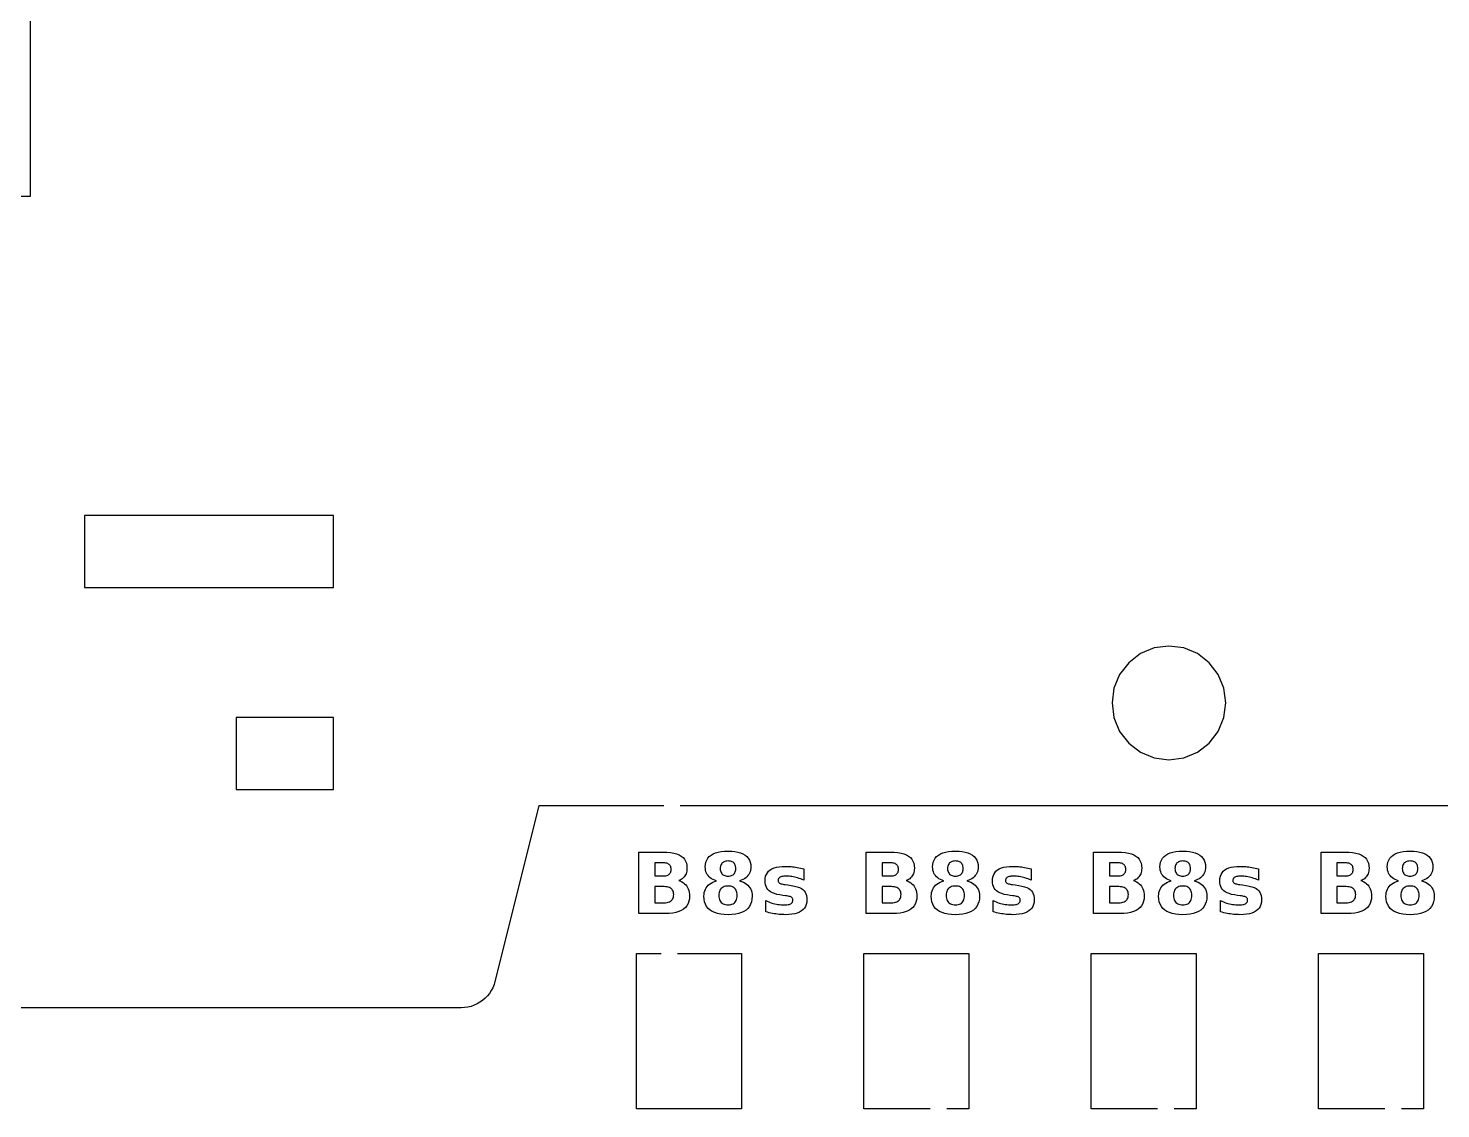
# Model space of a CAD drawing. Header units: millimetres. Extents: x 6 to 297, y 4 to 290.
# Drawn here: x 133.8 to 189.8, y 8.9 to 51.7 of the extents above; entities that cross this region are included whole.
import ezdxf

# ---------------------------------------------------------------- set-up
doc = ezdxf.new("R2010")
doc.units = ezdxf.units.MM
doc.layers.add('CUT', color=1, linetype='CONTINUOUS')
doc.layers.add('ENGRAVE', color=5, linetype='CONTINUOUS')

msp = doc.modelspace()

# ---------------------------------------------------------------- linework, layer by layer
at = {"layer": 'CUT', "color": 1}
for points in [[(115.2982, 45.075), (133.925, 45.075), (133.925, 79.2558)], [(159.0045, 20.925), (154.0586, 20.925), (152.3185, 13.9648), (152.2815, 13.8418), (152.2324, 13.7213), (152.1721, 13.6059), (152.1011, 13.4968), (152.0202, 13.3949), (151.9299, 13.301), (151.8312, 13.2162), (151.725, 13.141), (151.612, 13.0762), (151.4935, 13.0224), (151.3704, 12.98), (151.2439, 12.9495), (151.115, 12.9311), (150.9868, 12.925), (115.2982, 12.925)], [(203.9365, 20.925), (159.6545, 20.925)], [(159.55, 15.075), (162.075, 15.075), (162.075, 8.925), (157.925, 8.925), (157.925, 15.075), (158.9, 15.075)], [(169.55, 8.925), (166.925, 8.925), (166.925, 15.075), (171.075, 15.075), (171.075, 8.925), (170.2, 8.925)], [(178.55, 8.925), (175.925, 8.925), (175.925, 15.075), (180.075, 15.075), (180.075, 8.925), (179.2, 8.925)], [(187.55, 8.925), (184.925, 8.925), (184.925, 15.075), (189.075, 15.075), (189.075, 8.925), (188.2, 8.925)]]:
    msp.add_lwpolyline(points, dxfattribs=at)
for points in [[(136.075, 29.575), (145.925, 29.575), (145.925, 32.425), (136.075, 32.425), (136.075, 29.575)], [(177.4062, 26.5938), (177.048, 26.127), (176.8229, 25.5834), (176.7461, 25), (176.8229, 24.4166), (177.048, 23.873), (177.4062, 23.4062), (177.873, 23.048), (178.4166, 22.8229), (179, 22.7461), (179.5834, 22.8229), (180.127, 23.048), (180.5938, 23.4062), (180.952, 23.873), (181.1771, 24.4166), (181.2539, 25), (181.1771, 25.5834), (180.952, 26.127), (180.5938, 26.5938), (180.127, 26.952), (179.5834, 27.1771), (179, 27.2539), (178.4166, 27.1771), (177.873, 26.952), (177.4062, 26.5938)], [(142.075, 24.425), (142.075, 21.575), (145.925, 21.575), (145.925, 24.425), (142.075, 24.425)]]:
    msp.add_lwpolyline(points, close=True, dxfattribs=at)
at = {"layer": 'ENGRAVE', "color": 5}
for points in [[(159.8249, 17.8378), (159.8694, 17.7935), (159.9088, 17.7436), (159.9426, 17.689), (159.9703, 17.6304), (159.9918, 17.5678), (160.0072, 17.5013), (160.0164, 17.4307), (160.0195, 17.3562), (160.0129, 17.244), (159.9931, 17.1417), (159.9601, 17.0494), (159.9139, 16.967), (159.8545, 16.8946), (159.7819, 16.8321), (159.6958, 16.7794), (159.596, 16.7363), (159.4824, 16.7027), (159.3551, 16.6788), (159.214, 16.6644), (159.0592, 16.6596), (158.0192, 16.6596), (158.0192, 19.0896), (158.9599, 19.0896), (159.1209, 19.0854), (159.2664, 19.0726), (159.3963, 19.0514), (159.5108, 19.0216), (159.6097, 18.9834), (159.6932, 18.9366), (159.7626, 18.8805), (159.8193, 18.8142), (159.8635, 18.7376), (159.895, 18.6509), (159.9139, 18.5539), (159.9202, 18.4467), (159.9179, 18.389), (159.911, 18.3343), (159.8995, 18.2825), (159.8833, 18.2337), (159.8626, 18.1878), (159.8372, 18.1448), (159.8075, 18.1051), (159.7736, 18.0689), (159.7355, 18.0364), (159.6933, 18.0074), (159.6469, 17.9819), (159.5963, 17.9601), (159.6611, 17.9378), (159.7208, 17.91), (159.7754, 17.8766), (159.8249, 17.8378)], [(160.8437, 18.0744), (160.7971, 18.1145), (160.7567, 18.1586), (160.7224, 18.2066), (160.6943, 18.2585), (160.6725, 18.3141), (160.6569, 18.3735), (160.6475, 18.4367), (160.6444, 18.5037), (160.6508, 18.6022), (160.6699, 18.6925), (160.7018, 18.7747), (160.7464, 18.8487), (160.8037, 18.9147), (160.8739, 18.9724), (160.9563, 19.0217), (161.0507, 19.0619), (161.1571, 19.0933), (161.2753, 19.1157), (161.4056, 19.1291), (161.5477, 19.1336), (161.6888, 19.1291), (161.8182, 19.1158), (161.9359, 19.0935), (162.0418, 19.0623), (162.1359, 19.0222), (162.2183, 18.9732), (162.2884, 18.9157), (162.3458, 18.8498), (162.3904, 18.7757), (162.4223, 18.6933), (162.4414, 18.6026), (162.4478, 18.5037), (162.4446, 18.4367), (162.4352, 18.3735), (162.4195, 18.3141), (162.3975, 18.2585), (162.3692, 18.2066), (162.3346, 18.1586), (162.2939, 18.1145), (162.2472, 18.0744), (162.1945, 18.0382), (162.1357, 18.006), (162.071, 17.9778), (162.0002, 17.9536), (162.0793, 17.9284), (162.1516, 17.8985), (162.2173, 17.8638), (162.2761, 17.8244), (162.3283, 17.7803), (162.3737, 17.7314), (162.4123, 17.6779), (162.4438, 17.6199), (162.4683, 17.5574), (162.4858, 17.4905), (162.4963, 17.4191), (162.4998, 17.3432), (162.4932, 17.2277), (162.4732, 17.1219), (162.4398, 17.026), (162.3931, 16.9399), (162.3331, 16.8636), (162.2598, 16.7971), (162.1733, 16.7407), (162.074, 16.6945), (161.9617, 16.6586), (161.8366, 16.6329), (161.6986, 16.6175), (161.5477, 16.6124), (161.3963, 16.6175), (161.2577, 16.6329), (161.132, 16.6586), (161.0193, 16.6945), (160.9194, 16.7407), (160.8324, 16.7971), (160.7585, 16.8636), (160.6981, 16.9399), (160.6511, 17.026), (160.6175, 17.1219), (160.5974, 17.2277), (160.5907, 17.3432), (160.5942, 17.4191), (160.6047, 17.4905), (160.6222, 17.5574), (160.6467, 17.6199), (160.6783, 17.6779), (160.7168, 17.7314), (160.7622, 17.7803), (160.8144, 17.8244), (160.8733, 17.8638), (160.9389, 17.8985), (161.0112, 17.9284), (161.0903, 17.9536), (161.0196, 17.9778), (160.9549, 18.006), (160.8962, 18.0382), (160.8437, 18.0744)], [(168.8249, 17.8378), (168.8694, 17.7935), (168.9088, 17.7436), (168.9426, 17.689), (168.9703, 17.6304), (168.9918, 17.5678), (169.0072, 17.5013), (169.0164, 17.4307), (169.0195, 17.3562), (169.0129, 17.244), (168.9931, 17.1417), (168.9601, 17.0494), (168.9139, 16.967), (168.8545, 16.8946), (168.7819, 16.8321), (168.6958, 16.7794), (168.596, 16.7363), (168.4824, 16.7027), (168.3551, 16.6788), (168.214, 16.6644), (168.0592, 16.6596), (167.0192, 16.6596), (167.0192, 19.0896), (167.9599, 19.0896), (168.1209, 19.0854), (168.2664, 19.0726), (168.3963, 19.0514), (168.5108, 19.0216), (168.6097, 18.9834), (168.6932, 18.9366), (168.7626, 18.8805), (168.8193, 18.8142), (168.8635, 18.7376), (168.895, 18.6509), (168.9139, 18.5539), (168.9202, 18.4467), (168.9179, 18.389), (168.911, 18.3343), (168.8995, 18.2825), (168.8833, 18.2337), (168.8626, 18.1878), (168.8372, 18.1448), (168.8075, 18.1051), (168.7736, 18.0689), (168.7355, 18.0364), (168.6933, 18.0074), (168.6469, 17.9819), (168.5963, 17.9601), (168.6611, 17.9378), (168.7208, 17.91), (168.7754, 17.8766), (168.8249, 17.8378)], [(169.8437, 18.0744), (169.7971, 18.1145), (169.7567, 18.1586), (169.7224, 18.2066), (169.6943, 18.2585), (169.6725, 18.3141), (169.6569, 18.3735), (169.6475, 18.4367), (169.6444, 18.5037), (169.6508, 18.6022), (169.6699, 18.6925), (169.7018, 18.7747), (169.7464, 18.8487), (169.8037, 18.9147), (169.8739, 18.9724), (169.9563, 19.0217), (170.0507, 19.0619), (170.1571, 19.0933), (170.2753, 19.1157), (170.4056, 19.1291), (170.5477, 19.1336), (170.6888, 19.1291), (170.8182, 19.1158), (170.9359, 19.0935), (171.0418, 19.0623), (171.1359, 19.0222), (171.2183, 18.9732), (171.2884, 18.9157), (171.3458, 18.8498), (171.3904, 18.7757), (171.4223, 18.6933), (171.4414, 18.6026), (171.4478, 18.5037), (171.4446, 18.4367), (171.4352, 18.3735), (171.4195, 18.3141), (171.3975, 18.2585), (171.3692, 18.2066), (171.3346, 18.1586), (171.2939, 18.1145), (171.2472, 18.0744), (171.1945, 18.0382), (171.1357, 18.006), (171.071, 17.9778), (171.0002, 17.9536), (171.0793, 17.9284), (171.1516, 17.8985), (171.2173, 17.8638), (171.2761, 17.8244), (171.3283, 17.7803), (171.3737, 17.7314), (171.4123, 17.6779), (171.4438, 17.6199), (171.4683, 17.5574), (171.4858, 17.4905), (171.4963, 17.4191), (171.4998, 17.3432), (171.4932, 17.2277), (171.4732, 17.1219), (171.4398, 17.026), (171.3931, 16.9399), (171.3331, 16.8636), (171.2598, 16.7971), (171.1733, 16.7407), (171.074, 16.6945), (170.9617, 16.6586), (170.8366, 16.6329), (170.6986, 16.6175), (170.5477, 16.6124), (170.3963, 16.6175), (170.2577, 16.6329), (170.132, 16.6586), (170.0193, 16.6945), (169.9194, 16.7407), (169.8324, 16.7971), (169.7585, 16.8636), (169.6981, 16.9399), (169.6511, 17.026), (169.6175, 17.1219), (169.5974, 17.2277), (169.5907, 17.3432), (169.5942, 17.4191), (169.6047, 17.4905), (169.6222, 17.5574), (169.6467, 17.6199), (169.6783, 17.6779), (169.7168, 17.7314), (169.7622, 17.7803), (169.8144, 17.8244), (169.8733, 17.8638), (169.9389, 17.8985), (170.0112, 17.9284), (170.0903, 17.9536), (170.0196, 17.9778), (169.9549, 18.006), (169.8962, 18.0382), (169.8437, 18.0744)], [(177.8249, 17.8378), (177.8694, 17.7935), (177.9088, 17.7436), (177.9426, 17.689), (177.9703, 17.6304), (177.9918, 17.5678), (178.0072, 17.5013), (178.0164, 17.4307), (178.0195, 17.3562), (178.0129, 17.244), (177.9931, 17.1417), (177.9601, 17.0494), (177.9139, 16.967), (177.8545, 16.8946), (177.7819, 16.8321), (177.6958, 16.7794), (177.596, 16.7363), (177.4824, 16.7027), (177.3551, 16.6788), (177.214, 16.6644), (177.0592, 16.6596), (176.0192, 16.6596), (176.0192, 19.0896), (176.9599, 19.0896), (177.1209, 19.0854), (177.2664, 19.0726), (177.3963, 19.0514), (177.5108, 19.0216), (177.6097, 18.9834), (177.6932, 18.9366), (177.7626, 18.8805), (177.8193, 18.8142), (177.8635, 18.7376), (177.895, 18.6509), (177.9139, 18.5539), (177.9202, 18.4467), (177.9179, 18.389), (177.911, 18.3343), (177.8995, 18.2825), (177.8833, 18.2337), (177.8626, 18.1878), (177.8372, 18.1448), (177.8075, 18.1051), (177.7736, 18.0689), (177.7355, 18.0364), (177.6933, 18.0074), (177.6469, 17.9819), (177.5963, 17.9601), (177.6611, 17.9378), (177.7208, 17.91), (177.7754, 17.8766), (177.8249, 17.8378)], [(178.8437, 18.0744), (178.7971, 18.1145), (178.7567, 18.1586), (178.7224, 18.2066), (178.6943, 18.2585), (178.6725, 18.3141), (178.6569, 18.3735), (178.6475, 18.4367), (178.6444, 18.5037), (178.6508, 18.6022), (178.6699, 18.6925), (178.7018, 18.7747), (178.7464, 18.8487), (178.8037, 18.9147), (178.8739, 18.9724), (178.9563, 19.0217), (179.0507, 19.0619), (179.1571, 19.0933), (179.2753, 19.1157), (179.4056, 19.1291), (179.5477, 19.1336), (179.6888, 19.1291), (179.8182, 19.1158), (179.9359, 19.0935), (180.0418, 19.0623), (180.1359, 19.0222), (180.2183, 18.9732), (180.2884, 18.9157), (180.3458, 18.8498), (180.3904, 18.7757), (180.4223, 18.6933), (180.4414, 18.6026), (180.4478, 18.5037), (180.4446, 18.4367), (180.4352, 18.3735), (180.4195, 18.3141), (180.3975, 18.2585), (180.3692, 18.2066), (180.3346, 18.1586), (180.2939, 18.1145), (180.2472, 18.0744), (180.1945, 18.0382), (180.1357, 18.006), (180.071, 17.9778), (180.0002, 17.9536), (180.0793, 17.9284), (180.1516, 17.8985), (180.2173, 17.8638), (180.2761, 17.8244), (180.3283, 17.7803), (180.3737, 17.7314), (180.4123, 17.6779), (180.4438, 17.6199), (180.4683, 17.5574), (180.4858, 17.4905), (180.4963, 17.4191), (180.4998, 17.3432), (180.4932, 17.2277), (180.4732, 17.1219), (180.4398, 17.026), (180.3931, 16.9399), (180.3331, 16.8636), (180.2598, 16.7971), (180.1733, 16.7407), (180.074, 16.6945), (179.9617, 16.6586), (179.8366, 16.6329), (179.6986, 16.6175), (179.5477, 16.6124), (179.3963, 16.6175), (179.2577, 16.6329), (179.132, 16.6586), (179.0193, 16.6945), (178.9194, 16.7407), (178.8324, 16.7971), (178.7585, 16.8636), (178.6981, 16.9399), (178.6511, 17.026), (178.6175, 17.1219), (178.5974, 17.2277), (178.5907, 17.3432), (178.5942, 17.4191), (178.6047, 17.4905), (178.6222, 17.5574), (178.6467, 17.6199), (178.6783, 17.6779), (178.7168, 17.7314), (178.7622, 17.7803), (178.8144, 17.8244), (178.8733, 17.8638), (178.9389, 17.8985), (179.0112, 17.9284), (179.0903, 17.9536), (179.0196, 17.9778), (178.9549, 18.006), (178.8962, 18.0382), (178.8437, 18.0744)], [(186.8249, 17.8378), (186.8694, 17.7935), (186.9088, 17.7436), (186.9426, 17.689), (186.9703, 17.6304), (186.9918, 17.5678), (187.0072, 17.5013), (187.0164, 17.4307), (187.0195, 17.3562), (187.0129, 17.244), (186.9931, 17.1417), (186.9601, 17.0494), (186.9139, 16.967), (186.8545, 16.8946), (186.7819, 16.8321), (186.6958, 16.7794), (186.596, 16.7363), (186.4824, 16.7027), (186.3551, 16.6788), (186.214, 16.6644), (186.0592, 16.6596), (185.0192, 16.6596), (185.0192, 19.0896), (185.9599, 19.0896), (186.1209, 19.0854), (186.2664, 19.0726), (186.3963, 19.0514), (186.5108, 19.0216), (186.6097, 18.9834), (186.6932, 18.9366), (186.7626, 18.8805), (186.8193, 18.8142), (186.8635, 18.7376), (186.895, 18.6509), (186.9139, 18.5539), (186.9202, 18.4467), (186.9179, 18.389), (186.911, 18.3343), (186.8995, 18.2825), (186.8833, 18.2337), (186.8626, 18.1878), (186.8372, 18.1448), (186.8075, 18.1051), (186.7736, 18.0689), (186.7355, 18.0364), (186.6933, 18.0074), (186.6469, 17.9819), (186.5963, 17.9601), (186.6611, 17.9378), (186.7208, 17.91), (186.7754, 17.8766), (186.8249, 17.8378)], [(187.8437, 18.0744), (187.7971, 18.1145), (187.7567, 18.1586), (187.7224, 18.2066), (187.6943, 18.2585), (187.6725, 18.3141), (187.6569, 18.3735), (187.6475, 18.4367), (187.6444, 18.5037), (187.6508, 18.6022), (187.6699, 18.6925), (187.7018, 18.7747), (187.7464, 18.8487), (187.8037, 18.9147), (187.8739, 18.9724), (187.9563, 19.0217), (188.0507, 19.0619), (188.1571, 19.0933), (188.2753, 19.1157), (188.4056, 19.1291), (188.5477, 19.1336), (188.6888, 19.1291), (188.8182, 19.1158), (188.9359, 19.0935), (189.0418, 19.0623), (189.1359, 19.0222), (189.2183, 18.9732), (189.2884, 18.9157), (189.3458, 18.8498), (189.3904, 18.7757), (189.4223, 18.6933), (189.4414, 18.6026), (189.4478, 18.5037), (189.4446, 18.4367), (189.4352, 18.3735), (189.4195, 18.3141), (189.3975, 18.2585), (189.3692, 18.2066), (189.3346, 18.1586), (189.2939, 18.1145), (189.2472, 18.0744), (189.1945, 18.0382), (189.1357, 18.006), (189.071, 17.9778), (189.0002, 17.9536), (189.0793, 17.9284), (189.1516, 17.8985), (189.2173, 17.8638), (189.2761, 17.8244), (189.3283, 17.7803), (189.3737, 17.7314), (189.4123, 17.6779), (189.4438, 17.6199), (189.4683, 17.5574), (189.4858, 17.4905), (189.4963, 17.4191), (189.4998, 17.3432), (189.4932, 17.2277), (189.4732, 17.1219), (189.4398, 17.026), (189.3931, 16.9399), (189.3331, 16.8636), (189.2598, 16.7971), (189.1733, 16.7407), (189.074, 16.6945), (188.9617, 16.6586), (188.8366, 16.6329), (188.6986, 16.6175), (188.5477, 16.6124), (188.3963, 16.6175), (188.2577, 16.6329), (188.132, 16.6586), (188.0193, 16.6945), (187.9194, 16.7407), (187.8324, 16.7971), (187.7585, 16.8636), (187.6981, 16.9399), (187.6511, 17.026), (187.6175, 17.1219), (187.5974, 17.2277), (187.5907, 17.3432), (187.5942, 17.4191), (187.6047, 17.4905), (187.6222, 17.5574), (187.6467, 17.6199), (187.6783, 17.6779), (187.7168, 17.7314), (187.7622, 17.7803), (187.8144, 17.8244), (187.8733, 17.8638), (187.9389, 17.8985), (188.0112, 17.9284), (188.0903, 17.9536), (188.0196, 17.9778), (187.9549, 18.006), (187.8962, 18.0382), (187.8437, 18.0744)], [(159.1227, 18.1651), (159.1581, 18.1778), (159.1896, 18.1941), (159.2171, 18.214), (159.2405, 18.2374), (159.2596, 18.2642), (159.2745, 18.2945), (159.2851, 18.3283), (159.2915, 18.3654), (159.2936, 18.406), (159.2915, 18.4462), (159.2851, 18.483), (159.2745, 18.5165), (159.2596, 18.5467), (159.2405, 18.5736), (159.2171, 18.5973), (159.1896, 18.6174), (159.1581, 18.6339), (159.1227, 18.6467), (159.0833, 18.6559), (159.0399, 18.6614), (158.9925, 18.6632), (158.6458, 18.6632), (158.6458, 18.1489), (158.9925, 18.1489), (159.0399, 18.1507), (159.0833, 18.1561), (159.1227, 18.1651)], [(161.257, 18.312), (161.2726, 18.2767), (161.2928, 18.2451), (161.3174, 18.2172), (161.3462, 18.1934), (161.3788, 18.1738), (161.4153, 18.1586), (161.4556, 18.1478), (161.4997, 18.1413), (161.5477, 18.1391), (161.5947, 18.1413), (161.6379, 18.1478), (161.6775, 18.1586), (161.7134, 18.1738), (161.7455, 18.1934), (161.7739, 18.2172), (161.7983, 18.2451), (161.8182, 18.2767), (161.8337, 18.312), (161.8448, 18.351), (161.8515, 18.3938), (161.8537, 18.4402), (161.8515, 18.4866), (161.8448, 18.5293), (161.8337, 18.5682), (161.8182, 18.6033), (161.7983, 18.6347), (161.7739, 18.6624), (161.7455, 18.686), (161.7134, 18.7053), (161.6775, 18.7204), (161.6379, 18.7311), (161.5947, 18.7375), (161.5477, 18.7397), (161.4997, 18.7375), (161.4556, 18.731), (161.4153, 18.7202), (161.3788, 18.705), (161.3462, 18.6854), (161.3174, 18.6616), (161.2928, 18.6337), (161.2726, 18.6022), (161.257, 18.5672), (161.2458, 18.5285), (161.2391, 18.4861), (161.2368, 18.4402), (161.2391, 18.3938), (161.2458, 18.351), (161.257, 18.312)], [(164.544, 17.9828), (164.482, 18.0078), (164.4207, 18.0306), (164.3601, 18.0512), (164.3002, 18.0697), (164.2411, 18.0859), (164.1827, 18.1), (164.1252, 18.112), (164.0687, 18.1217), (164.0134, 18.1293), (163.9591, 18.1348), (163.906, 18.138), (163.8539, 18.1391), (163.8009, 18.1379), (163.7527, 18.1345), (163.7092, 18.1287), (163.6705, 18.1207), (163.6365, 18.1103), (163.6073, 18.0976), (163.5827, 18.0825), (163.5625, 18.065), (163.5469, 18.0449), (163.5357, 18.0224), (163.529, 17.9973), (163.5267, 17.9698), (163.5284, 17.9474), (163.5335, 17.9268), (163.542, 17.908), (163.5539, 17.891), (163.5691, 17.8758), (163.5878, 17.8624), (163.6108, 17.8505), (163.6392, 17.8396), (163.673, 17.8299), (163.7122, 17.8212), (163.7567, 17.8136), (163.8067, 17.8071), (163.9092, 17.7924), (164.0503, 17.7714), (164.1751, 17.7463), (164.2836, 17.7171), (164.3758, 17.6839), (164.4518, 17.6466), (164.5114, 17.6052), (164.5587, 17.5577), (164.5973, 17.502), (164.6274, 17.438), (164.6489, 17.3658), (164.6618, 17.2854), (164.6661, 17.1967), (164.6601, 17.1036), (164.6422, 17.0186), (164.6123, 16.9416), (164.5706, 16.8726), (164.5169, 16.8117), (164.4512, 16.7589), (164.3737, 16.7141), (164.2845, 16.6775), (164.1835, 16.649), (164.0707, 16.6287), (163.9462, 16.6165), (163.8099, 16.6124), (163.7494, 16.6132), (163.6881, 16.6156), (163.6262, 16.6195), (163.5636, 16.6251), (163.5004, 16.6322), (163.4364, 16.6409), (163.3718, 16.6512), (163.3066, 16.663), (163.2409, 16.6765), (163.1745, 16.6915), (163.1076, 16.7081), (163.0401, 16.7263), (163.0401, 17.169), (163.0984, 17.142), (163.1572, 17.1173), (163.2165, 17.095), (163.2763, 17.075), (163.3366, 17.0574), (163.3973, 17.0421), (163.4585, 17.0292), (163.52, 17.0186), (163.5819, 17.0104), (163.644, 17.0045), (163.7065, 17.001), (163.7692, 16.9998), (163.8239, 17.0011), (163.8738, 17.005), (163.919, 17.0116), (163.9595, 17.0208), (163.9953, 17.0326), (164.0264, 17.047), (164.0528, 17.064), (164.0743, 17.0835), (164.0911, 17.1056), (164.1031, 17.1302), (164.1103, 17.1573), (164.1127, 17.1869), (164.111, 17.2119), (164.1061, 17.2346), (164.0978, 17.2551), (164.0863, 17.2734), (164.0714, 17.2895), (164.0533, 17.3033), (164.0302, 17.3156), (164.0005, 17.3269), (163.9644, 17.3373), (163.9216, 17.3467), (163.8723, 17.3552), (163.8164, 17.3627), (163.7139, 17.3758), (163.5907, 17.3943), (163.4804, 17.4175), (163.3831, 17.4453), (163.2987, 17.4777), (163.2272, 17.5148), (163.1687, 17.5564), (163.1209, 17.6042), (163.0819, 17.6595), (163.0515, 17.7224), (163.0298, 17.793), (163.0168, 17.8711), (163.0124, 17.9568), (163.0179, 18.0492), (163.0345, 18.1333), (163.0621, 18.2091), (163.1007, 18.2765), (163.1503, 18.3357), (163.211, 18.3865), (163.283, 18.4293), (163.3669, 18.4643), (163.4624, 18.4915), (163.5698, 18.5109), (163.6889, 18.5226), (163.8197, 18.5265), (163.8739, 18.5258), (163.9289, 18.5238), (163.9849, 18.5204), (164.0418, 18.5156), (164.0996, 18.5095), (164.1582, 18.5021), (164.2182, 18.4931), (164.28, 18.4827), (164.3434, 18.4707), (164.4085, 18.4572), (164.4754, 18.4421), (164.544, 18.4256), (164.544, 17.9828)], [(168.1227, 18.1651), (168.1581, 18.1778), (168.1896, 18.1941), (168.2171, 18.214), (168.2405, 18.2374), (168.2596, 18.2642), (168.2745, 18.2945), (168.2851, 18.3283), (168.2915, 18.3654), (168.2936, 18.406), (168.2915, 18.4462), (168.2851, 18.483), (168.2745, 18.5165), (168.2596, 18.5467), (168.2405, 18.5736), (168.2171, 18.5973), (168.1896, 18.6174), (168.1581, 18.6339), (168.1227, 18.6467), (168.0833, 18.6559), (168.0399, 18.6614), (167.9925, 18.6632), (167.6458, 18.6632), (167.6458, 18.1489), (167.9925, 18.1489), (168.0399, 18.1507), (168.0833, 18.1561), (168.1227, 18.1651)], [(170.257, 18.312), (170.2726, 18.2767), (170.2928, 18.2451), (170.3174, 18.2172), (170.3462, 18.1934), (170.3788, 18.1738), (170.4153, 18.1586), (170.4556, 18.1478), (170.4997, 18.1413), (170.5477, 18.1391), (170.5947, 18.1413), (170.6379, 18.1478), (170.6775, 18.1586), (170.7134, 18.1738), (170.7455, 18.1934), (170.7739, 18.2172), (170.7983, 18.2451), (170.8182, 18.2767), (170.8337, 18.312), (170.8448, 18.351), (170.8515, 18.3938), (170.8537, 18.4402), (170.8515, 18.4866), (170.8448, 18.5293), (170.8337, 18.5682), (170.8182, 18.6033), (170.7983, 18.6347), (170.7739, 18.6624), (170.7455, 18.686), (170.7134, 18.7053), (170.6775, 18.7204), (170.6379, 18.7311), (170.5947, 18.7375), (170.5477, 18.7397), (170.4997, 18.7375), (170.4556, 18.731), (170.4153, 18.7202), (170.3788, 18.705), (170.3462, 18.6854), (170.3174, 18.6616), (170.2928, 18.6337), (170.2726, 18.6022), (170.257, 18.5672), (170.2458, 18.5285), (170.2391, 18.4861), (170.2368, 18.4402), (170.2391, 18.3938), (170.2458, 18.351), (170.257, 18.312)], [(173.544, 17.9828), (173.482, 18.0078), (173.4207, 18.0306), (173.3601, 18.0512), (173.3002, 18.0697), (173.2411, 18.0859), (173.1827, 18.1), (173.1252, 18.112), (173.0687, 18.1217), (173.0134, 18.1293), (172.9591, 18.1348), (172.906, 18.138), (172.8539, 18.1391), (172.8009, 18.1379), (172.7527, 18.1345), (172.7092, 18.1287), (172.6705, 18.1207), (172.6365, 18.1103), (172.6073, 18.0976), (172.5827, 18.0825), (172.5625, 18.065), (172.5469, 18.0449), (172.5357, 18.0224), (172.529, 17.9973), (172.5267, 17.9698), (172.5284, 17.9474), (172.5335, 17.9268), (172.542, 17.908), (172.5539, 17.891), (172.5691, 17.8758), (172.5878, 17.8624), (172.6108, 17.8505), (172.6392, 17.8396), (172.673, 17.8299), (172.7122, 17.8212), (172.7567, 17.8136), (172.8067, 17.8071), (172.9092, 17.7924), (173.0503, 17.7714), (173.1751, 17.7463), (173.2836, 17.7171), (173.3758, 17.6839), (173.4518, 17.6466), (173.5114, 17.6052), (173.5587, 17.5577), (173.5973, 17.502), (173.6274, 17.438), (173.6489, 17.3658), (173.6618, 17.2854), (173.6661, 17.1967), (173.6601, 17.1036), (173.6422, 17.0186), (173.6123, 16.9416), (173.5706, 16.8726), (173.5169, 16.8117), (173.4512, 16.7589), (173.3737, 16.7141), (173.2845, 16.6775), (173.1835, 16.649), (173.0707, 16.6287), (172.9462, 16.6165), (172.8099, 16.6124), (172.7494, 16.6132), (172.6881, 16.6156), (172.6262, 16.6195), (172.5636, 16.6251), (172.5004, 16.6322), (172.4364, 16.6409), (172.3718, 16.6512), (172.3066, 16.663), (172.2409, 16.6765), (172.1745, 16.6915), (172.1076, 16.7081), (172.0401, 16.7263), (172.0401, 17.169), (172.0984, 17.142), (172.1572, 17.1173), (172.2165, 17.095), (172.2763, 17.075), (172.3366, 17.0574), (172.3973, 17.0421), (172.4585, 17.0292), (172.52, 17.0186), (172.5819, 17.0104), (172.644, 17.0045), (172.7065, 17.001), (172.7692, 16.9998), (172.8239, 17.0011), (172.8738, 17.005), (172.919, 17.0116), (172.9595, 17.0208), (172.9953, 17.0326), (173.0264, 17.047), (173.0528, 17.064), (173.0743, 17.0835), (173.0911, 17.1056), (173.1031, 17.1302), (173.1103, 17.1573), (173.1127, 17.1869), (173.111, 17.2119), (173.1061, 17.2346), (173.0978, 17.2551), (173.0863, 17.2734), (173.0714, 17.2895), (173.0533, 17.3033), (173.0302, 17.3156), (173.0005, 17.3269), (172.9644, 17.3373), (172.9216, 17.3467), (172.8723, 17.3552), (172.8164, 17.3627), (172.7139, 17.3758), (172.5907, 17.3943), (172.4804, 17.4175), (172.3831, 17.4453), (172.2987, 17.4777), (172.2272, 17.5148), (172.1687, 17.5564), (172.1209, 17.6042), (172.0819, 17.6595), (172.0515, 17.7224), (172.0298, 17.793), (172.0168, 17.8711), (172.0124, 17.9568), (172.0179, 18.0492), (172.0345, 18.1333), (172.0621, 18.2091), (172.1007, 18.2765), (172.1503, 18.3357), (172.211, 18.3865), (172.283, 18.4293), (172.3669, 18.4643), (172.4624, 18.4915), (172.5698, 18.5109), (172.6889, 18.5226), (172.8197, 18.5265), (172.8739, 18.5258), (172.9289, 18.5238), (172.9849, 18.5204), (173.0418, 18.5156), (173.0996, 18.5095), (173.1582, 18.5021), (173.2182, 18.4931), (173.28, 18.4827), (173.3434, 18.4707), (173.4085, 18.4572), (173.4754, 18.4421), (173.544, 18.4256), (173.544, 17.9828)], [(177.1227, 18.1651), (177.1581, 18.1778), (177.1896, 18.1941), (177.2171, 18.214), (177.2405, 18.2374), (177.2596, 18.2642), (177.2745, 18.2945), (177.2851, 18.3283), (177.2915, 18.3654), (177.2936, 18.406), (177.2915, 18.4462), (177.2851, 18.483), (177.2745, 18.5165), (177.2596, 18.5467), (177.2405, 18.5736), (177.2171, 18.5973), (177.1896, 18.6174), (177.1581, 18.6339), (177.1227, 18.6467), (177.0833, 18.6559), (177.0399, 18.6614), (176.9925, 18.6632), (176.6458, 18.6632), (176.6458, 18.1489), (176.9925, 18.1489), (177.0399, 18.1507), (177.0833, 18.1561), (177.1227, 18.1651)], [(179.257, 18.312), (179.2726, 18.2767), (179.2928, 18.2451), (179.3174, 18.2172), (179.3462, 18.1934), (179.3788, 18.1738), (179.4153, 18.1586), (179.4556, 18.1478), (179.4997, 18.1413), (179.5477, 18.1391), (179.5947, 18.1413), (179.6379, 18.1478), (179.6775, 18.1586), (179.7134, 18.1738), (179.7455, 18.1934), (179.7739, 18.2172), (179.7983, 18.2451), (179.8182, 18.2767), (179.8337, 18.312), (179.8448, 18.351), (179.8515, 18.3938), (179.8537, 18.4402), (179.8515, 18.4866), (179.8448, 18.5293), (179.8337, 18.5682), (179.8182, 18.6033), (179.7983, 18.6347), (179.7739, 18.6624), (179.7455, 18.686), (179.7134, 18.7053), (179.6775, 18.7204), (179.6379, 18.7311), (179.5947, 18.7375), (179.5477, 18.7397), (179.4997, 18.7375), (179.4556, 18.731), (179.4153, 18.7202), (179.3788, 18.705), (179.3462, 18.6854), (179.3174, 18.6616), (179.2928, 18.6337), (179.2726, 18.6022), (179.257, 18.5672), (179.2458, 18.5285), (179.2391, 18.4861), (179.2368, 18.4402), (179.2391, 18.3938), (179.2458, 18.351), (179.257, 18.312)], [(182.544, 17.9828), (182.482, 18.0078), (182.4207, 18.0306), (182.3601, 18.0512), (182.3002, 18.0697), (182.2411, 18.0859), (182.1827, 18.1), (182.1252, 18.112), (182.0687, 18.1217), (182.0134, 18.1293), (181.9591, 18.1348), (181.906, 18.138), (181.8539, 18.1391), (181.8009, 18.1379), (181.7527, 18.1345), (181.7092, 18.1287), (181.6705, 18.1207), (181.6365, 18.1103), (181.6073, 18.0976), (181.5827, 18.0825), (181.5625, 18.065), (181.5469, 18.0449), (181.5357, 18.0224), (181.529, 17.9973), (181.5267, 17.9698), (181.5284, 17.9474), (181.5335, 17.9268), (181.542, 17.908), (181.5539, 17.891), (181.5691, 17.8758), (181.5878, 17.8624), (181.6108, 17.8505), (181.6392, 17.8396), (181.673, 17.8299), (181.7122, 17.8212), (181.7567, 17.8136), (181.8067, 17.8071), (181.9092, 17.7924), (182.0503, 17.7714), (182.1751, 17.7463), (182.2836, 17.7171), (182.3758, 17.6839), (182.4518, 17.6466), (182.5114, 17.6052), (182.5587, 17.5577), (182.5973, 17.502), (182.6274, 17.438), (182.6489, 17.3658), (182.6618, 17.2854), (182.6661, 17.1967), (182.6601, 17.1036), (182.6422, 17.0186), (182.6123, 16.9416), (182.5706, 16.8726), (182.5169, 16.8117), (182.4512, 16.7589), (182.3737, 16.7141), (182.2845, 16.6775), (182.1835, 16.649), (182.0707, 16.6287), (181.9462, 16.6165), (181.8099, 16.6124), (181.7494, 16.6132), (181.6881, 16.6156), (181.6262, 16.6195), (181.5636, 16.6251), (181.5004, 16.6322), (181.4364, 16.6409), (181.3718, 16.6512), (181.3066, 16.663), (181.2409, 16.6765), (181.1745, 16.6915), (181.1076, 16.7081), (181.0401, 16.7263), (181.0401, 17.169), (181.0984, 17.142), (181.1572, 17.1173), (181.2165, 17.095), (181.2763, 17.075), (181.3366, 17.0574), (181.3973, 17.0421), (181.4585, 17.0292), (181.52, 17.0186), (181.5819, 17.0104), (181.644, 17.0045), (181.7065, 17.001), (181.7692, 16.9998), (181.8239, 17.0011), (181.8738, 17.005), (181.919, 17.0116), (181.9595, 17.0208), (181.9953, 17.0326), (182.0264, 17.047), (182.0528, 17.064), (182.0743, 17.0835), (182.0911, 17.1056), (182.1031, 17.1302), (182.1103, 17.1573), (182.1127, 17.1869), (182.111, 17.2119), (182.1061, 17.2346), (182.0978, 17.2551), (182.0863, 17.2734), (182.0714, 17.2895), (182.0533, 17.3033), (182.0302, 17.3156), (182.0005, 17.3269), (181.9644, 17.3373), (181.9216, 17.3467), (181.8723, 17.3552), (181.8164, 17.3627), (181.7139, 17.3758), (181.5907, 17.3943), (181.4804, 17.4175), (181.3831, 17.4453), (181.2987, 17.4777), (181.2272, 17.5148), (181.1687, 17.5564), (181.1209, 17.6042), (181.0819, 17.6595), (181.0515, 17.7224), (181.0298, 17.793), (181.0168, 17.8711), (181.0124, 17.9568), (181.0179, 18.0492), (181.0345, 18.1333), (181.0621, 18.2091), (181.1007, 18.2765), (181.1503, 18.3357), (181.211, 18.3865), (181.283, 18.4293), (181.3669, 18.4643), (181.4624, 18.4915), (181.5698, 18.5109), (181.6889, 18.5226), (181.8197, 18.5265), (181.8739, 18.5258), (181.9289, 18.5238), (181.9849, 18.5204), (182.0418, 18.5156), (182.0996, 18.5095), (182.1582, 18.5021), (182.2182, 18.4931), (182.28, 18.4827), (182.3434, 18.4707), (182.4085, 18.4572), (182.4754, 18.4421), (182.544, 18.4256), (182.544, 17.9828)], [(186.1227, 18.1651), (186.1581, 18.1778), (186.1896, 18.1941), (186.2171, 18.214), (186.2405, 18.2374), (186.2596, 18.2642), (186.2745, 18.2945), (186.2851, 18.3283), (186.2915, 18.3654), (186.2936, 18.406), (186.2915, 18.4462), (186.2851, 18.483), (186.2745, 18.5165), (186.2596, 18.5467), (186.2405, 18.5736), (186.2171, 18.5973), (186.1896, 18.6174), (186.1581, 18.6339), (186.1227, 18.6467), (186.0833, 18.6559), (186.0399, 18.6614), (185.9925, 18.6632), (185.6458, 18.6632), (185.6458, 18.1489), (185.9925, 18.1489), (186.0399, 18.1507), (186.0833, 18.1561), (186.1227, 18.1651)], [(188.257, 18.312), (188.2726, 18.2767), (188.2928, 18.2451), (188.3174, 18.2172), (188.3462, 18.1934), (188.3788, 18.1738), (188.4153, 18.1586), (188.4556, 18.1478), (188.4997, 18.1413), (188.5477, 18.1391), (188.5947, 18.1413), (188.6379, 18.1478), (188.6775, 18.1586), (188.7134, 18.1738), (188.7455, 18.1934), (188.7739, 18.2172), (188.7983, 18.2451), (188.8182, 18.2767), (188.8337, 18.312), (188.8448, 18.351), (188.8515, 18.3938), (188.8537, 18.4402), (188.8515, 18.4866), (188.8448, 18.5293), (188.8337, 18.5682), (188.8182, 18.6033), (188.7983, 18.6347), (188.7739, 18.6624), (188.7455, 18.686), (188.7134, 18.7053), (188.6775, 18.7204), (188.6379, 18.7311), (188.5947, 18.7375), (188.5477, 18.7397), (188.4997, 18.7375), (188.4556, 18.731), (188.4153, 18.7202), (188.3788, 18.705), (188.3462, 18.6854), (188.3174, 18.6616), (188.2928, 18.6337), (188.2726, 18.6022), (188.257, 18.5672), (188.2458, 18.5285), (188.2391, 18.4861), (188.2368, 18.4402), (188.2391, 18.3938), (188.2458, 18.351), (188.257, 18.312)], [(159.2238, 17.1215), (159.2633, 17.1414), (159.2977, 17.1658), (159.3268, 17.1946), (159.3506, 17.228), (159.3691, 17.2659), (159.3823, 17.3083), (159.3902, 17.3552), (159.3929, 17.4067), (159.3903, 17.4571), (159.3824, 17.5032), (159.3693, 17.5448), (159.3509, 17.5821), (159.3273, 17.615), (159.2985, 17.6435), (159.2643, 17.6676), (159.2249, 17.6873), (159.1801, 17.7027), (159.1299, 17.7137), (159.0745, 17.7202), (159.0136, 17.7224), (158.6458, 17.7224), (158.6458, 17.086), (159.0136, 17.086), (159.074, 17.0883), (159.1291, 17.0949), (159.1791, 17.106), (159.2238, 17.1215)], [(161.3495, 17.7042), (161.3112, 17.6802), (161.2775, 17.6508), (161.2487, 17.6165), (161.2251, 17.5776), (161.2067, 17.534), (161.1936, 17.4859), (161.1857, 17.4331), (161.1831, 17.3758), (161.1857, 17.3184), (161.1936, 17.2657), (161.2067, 17.2177), (161.2251, 17.1743), (161.2487, 17.1356), (161.2775, 17.1015), (161.3112, 17.0724), (161.3495, 17.0486), (161.3923, 17.0301), (161.4396, 17.0169), (161.4914, 17.0089), (161.5477, 17.0063), (161.6035, 17.0089), (161.6548, 17.0169), (161.7015, 17.0301), (161.7437, 17.0486), (161.7814, 17.0724), (161.8146, 17.1015), (161.843, 17.1356), (161.8662, 17.1743), (161.8842, 17.2177), (161.8971, 17.2657), (161.9048, 17.3184), (161.9074, 17.3758), (161.9048, 17.4336), (161.8971, 17.4867), (161.8842, 17.5351), (161.8662, 17.5787), (161.843, 17.6175), (161.8146, 17.6516), (161.7814, 17.6807), (161.7437, 17.7045), (161.7015, 17.723), (161.6548, 17.7363), (161.6035, 17.7442), (161.5477, 17.7468), (161.4914, 17.7442), (161.4396, 17.7362), (161.3923, 17.7228), (161.3495, 17.7042)], [(168.2238, 17.1215), (168.2633, 17.1414), (168.2977, 17.1658), (168.3268, 17.1946), (168.3506, 17.228), (168.3691, 17.2659), (168.3823, 17.3083), (168.3902, 17.3552), (168.3929, 17.4067), (168.3903, 17.4571), (168.3824, 17.5032), (168.3693, 17.5448), (168.3509, 17.5821), (168.3273, 17.615), (168.2985, 17.6435), (168.2643, 17.6676), (168.2249, 17.6873), (168.1801, 17.7027), (168.1299, 17.7137), (168.0745, 17.7202), (168.0136, 17.7224), (167.6458, 17.7224), (167.6458, 17.086), (168.0136, 17.086), (168.074, 17.0883), (168.1291, 17.0949), (168.1791, 17.106), (168.2238, 17.1215)], [(170.3495, 17.7042), (170.3112, 17.6802), (170.2775, 17.6508), (170.2487, 17.6165), (170.2251, 17.5776), (170.2067, 17.534), (170.1936, 17.4859), (170.1857, 17.4331), (170.1831, 17.3758), (170.1857, 17.3184), (170.1936, 17.2657), (170.2067, 17.2177), (170.2251, 17.1743), (170.2487, 17.1356), (170.2775, 17.1015), (170.3112, 17.0724), (170.3495, 17.0486), (170.3923, 17.0301), (170.4396, 17.0169), (170.4914, 17.0089), (170.5477, 17.0063), (170.6035, 17.0089), (170.6548, 17.0169), (170.7015, 17.0301), (170.7437, 17.0486), (170.7814, 17.0724), (170.8146, 17.1015), (170.843, 17.1356), (170.8662, 17.1743), (170.8842, 17.2177), (170.8971, 17.2657), (170.9048, 17.3184), (170.9074, 17.3758), (170.9048, 17.4336), (170.8971, 17.4867), (170.8842, 17.5351), (170.8662, 17.5787), (170.843, 17.6175), (170.8146, 17.6516), (170.7814, 17.6807), (170.7437, 17.7045), (170.7015, 17.723), (170.6548, 17.7363), (170.6035, 17.7442), (170.5477, 17.7468), (170.4914, 17.7442), (170.4396, 17.7362), (170.3923, 17.7228), (170.3495, 17.7042)], [(177.2238, 17.1215), (177.2633, 17.1414), (177.2977, 17.1658), (177.3268, 17.1946), (177.3506, 17.228), (177.3691, 17.2659), (177.3823, 17.3083), (177.3902, 17.3552), (177.3929, 17.4067), (177.3903, 17.4571), (177.3824, 17.5032), (177.3693, 17.5448), (177.3509, 17.5821), (177.3273, 17.615), (177.2985, 17.6435), (177.2643, 17.6676), (177.2249, 17.6873), (177.1801, 17.7027), (177.1299, 17.7137), (177.0745, 17.7202), (177.0136, 17.7224), (176.6458, 17.7224), (176.6458, 17.086), (177.0136, 17.086), (177.074, 17.0883), (177.1291, 17.0949), (177.1791, 17.106), (177.2238, 17.1215)], [(179.3495, 17.7042), (179.3112, 17.6802), (179.2775, 17.6508), (179.2487, 17.6165), (179.2251, 17.5776), (179.2067, 17.534), (179.1936, 17.4859), (179.1857, 17.4331), (179.1831, 17.3758), (179.1857, 17.3184), (179.1936, 17.2657), (179.2067, 17.2177), (179.2251, 17.1743), (179.2487, 17.1356), (179.2775, 17.1015), (179.3112, 17.0724), (179.3495, 17.0486), (179.3923, 17.0301), (179.4396, 17.0169), (179.4914, 17.0089), (179.5477, 17.0063), (179.6035, 17.0089), (179.6548, 17.0169), (179.7015, 17.0301), (179.7437, 17.0486), (179.7814, 17.0724), (179.8146, 17.1015), (179.843, 17.1356), (179.8662, 17.1743), (179.8842, 17.2177), (179.8971, 17.2657), (179.9048, 17.3184), (179.9074, 17.3758), (179.9048, 17.4336), (179.8971, 17.4867), (179.8842, 17.5351), (179.8662, 17.5787), (179.843, 17.6175), (179.8146, 17.6516), (179.7814, 17.6807), (179.7437, 17.7045), (179.7015, 17.723), (179.6548, 17.7363), (179.6035, 17.7442), (179.5477, 17.7468), (179.4914, 17.7442), (179.4396, 17.7362), (179.3923, 17.7228), (179.3495, 17.7042)], [(186.2238, 17.1215), (186.2633, 17.1414), (186.2977, 17.1658), (186.3268, 17.1946), (186.3506, 17.228), (186.3691, 17.2659), (186.3823, 17.3083), (186.3902, 17.3552), (186.3929, 17.4067), (186.3903, 17.4571), (186.3824, 17.5032), (186.3693, 17.5448), (186.3509, 17.5821), (186.3273, 17.615), (186.2985, 17.6435), (186.2643, 17.6676), (186.2249, 17.6873), (186.1801, 17.7027), (186.1299, 17.7137), (186.0745, 17.7202), (186.0136, 17.7224), (185.6458, 17.7224), (185.6458, 17.086), (186.0136, 17.086), (186.074, 17.0883), (186.1291, 17.0949), (186.1791, 17.106), (186.2238, 17.1215)], [(188.3495, 17.7042), (188.3112, 17.6802), (188.2775, 17.6508), (188.2487, 17.6165), (188.2251, 17.5776), (188.2067, 17.534), (188.1936, 17.4859), (188.1857, 17.4331), (188.1831, 17.3758), (188.1857, 17.3184), (188.1936, 17.2657), (188.2067, 17.2177), (188.2251, 17.1743), (188.2487, 17.1356), (188.2775, 17.1015), (188.3112, 17.0724), (188.3495, 17.0486), (188.3923, 17.0301), (188.4396, 17.0169), (188.4914, 17.0089), (188.5477, 17.0063), (188.6035, 17.0089), (188.6548, 17.0169), (188.7015, 17.0301), (188.7437, 17.0486), (188.7814, 17.0724), (188.8146, 17.1015), (188.843, 17.1356), (188.8662, 17.1743), (188.8842, 17.2177), (188.8971, 17.2657), (188.9048, 17.3184), (188.9074, 17.3758), (188.9048, 17.4336), (188.8971, 17.4867), (188.8842, 17.5351), (188.8662, 17.5787), (188.843, 17.6175), (188.8146, 17.6516), (188.7814, 17.6807), (188.7437, 17.7045), (188.7015, 17.723), (188.6548, 17.7363), (188.6035, 17.7442), (188.5477, 17.7468), (188.4914, 17.7442), (188.4396, 17.7362), (188.3923, 17.7228), (188.3495, 17.7042)]]:
    msp.add_lwpolyline(points, close=True, dxfattribs=at)

doc.saveas('drawing.dxf')
